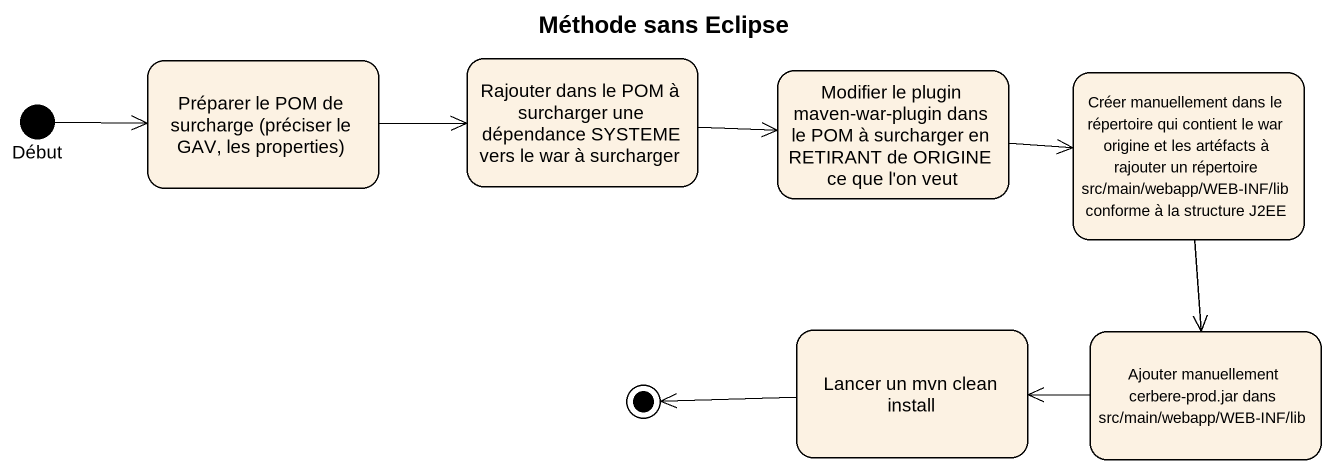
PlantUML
@startuml
title Méthode sans Eclipse
hide empty description
state Début <<start>>
state "Préparer le POM de surcharge (préciser le GAV, les properties)" as Préparer_le_POM_de
state "Rajouter dans le POM à surcharger une dépendance SYSTEME vers le war à surcharger" as Rajouter_dans_le_POM_à
state "Modifier le plugin maven-war-plugin dans le POM à surcharger en RETIRANT de ORIGINE ce que l'on veut" as Modifier_le_plugin_maven
state "Créer manuellement dans le répertoire qui contient le war origine et les artéfacts à rajouter un répertoire src/main/webapp/WEB-INF/lib conforme à la structure J2EE" as Créer_manuellement_dans_le
state "Lancer un mvn clean install" as Lancer_un_mvn_clean_install
state "Ajouter manuellement cerbere-prod.jar dans src/main/webapp/WEB-INF/lib" as Ajouter_manuellement
Début -right-> Préparer_le_POM_de
Préparer_le_POM_de -right-> Rajouter_dans_le_POM_à
Rajouter_dans_le_POM_à -right-> Modifier_le_plugin_maven
Modifier_le_plugin_maven -right-> Créer_manuellement_dans_le
Créer_manuellement_dans_le --> Ajouter_manuellement
Ajouter_manuellement -left-> Lancer_un_mvn_clean_install
Lancer_un_mvn_clean_install -left-> [*]
@enduml
